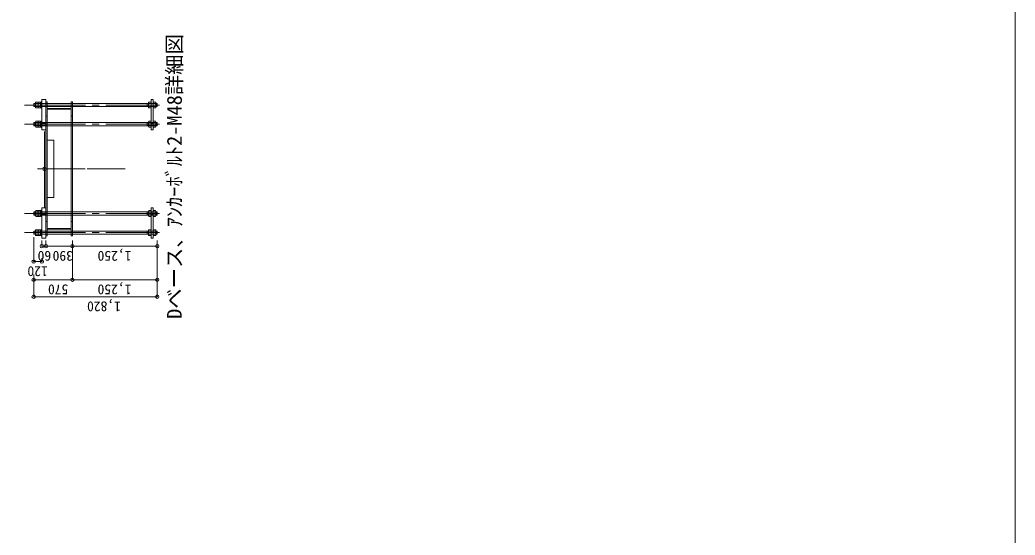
# Model space of a CAD drawing. Units: millimetres on the paper, enlarged 150 times, with parts at other scales. Extents: x -30700 to 29919, y -306531 to 293469.
# Drawn here: x 7926 to 29919, y -10275 to 1117 of the extents above; entities that cross this region are included whole.
import ezdxf
from ezdxf.enums import TextEntityAlignment as Align

# ---------------------------------------------------------------- set-up
doc = ezdxf.new("R2010")
doc.units = ezdxf.units.MM
doc.header["$LTSCALE"] = 150
doc.header["$PDMODE"] = 32
doc.header["$PDSIZE"] = 75
doc.linetypes.add('CHAIN1', pattern=[8, 5, -1, 1, -1])
doc.linetypes.add('CHAIN2', pattern=[12, 9, -1, 1, -1])
doc.layers.add('0-0', color=7, linetype='Continuous', lineweight=18)
doc.layers.add('2-0', color=7, linetype='Continuous', lineweight=18)
doc.styles.add('ＭＳ ゴシック', font='')
doc.styles.get('ＭＳ ゴシック').set_extended_font_data('MS Gothic')

msp = doc.modelspace()

# ---------------------------------------------------------------- linework, layer by layer
at = {"layer": '0-0'}
msp.add_lwpolyline([(-591.6, 20292.6), (29918.9, 20292.6), (29918.9, -21666.9)], dxfattribs=at)
at = {"layer": '2-0'}
for p, q in [((8410.7, -641), (8500.7, -641)), ((8500.7, -641), (8500.7, -1314.5)), ((10826.2, -641), (10826.2, -1314.5)), ((10826.2, -641), (10874.2, -641)), ((10874.2, -641), (10874.2, -1314.5)), ((8500.7, -691.4), (8500.7, -2176.3)), ((8500.7, -691.4), (8529.2, -691.4)), ((8529.2, -691.4), (8529.2, -844.1)), ((8529.2, -844.1), (9057.2, -844.1)), ((8529.2, -856.8), (8529.2, -1009.6)), ((8529.2, -856.8), (9057.2, -856.8)), ((9057.2, -691.4), (9057.2, -844.1)), ((9057.2, -691.4), (9085.7, -691.4)), ((9085.7, -3661.2), (9085.7, -691.4)), ((8500.7, -1009.6), (8529.2, -1009.6)), ((8529.2, -1009.6), (8529.2, -2176.3)), ((9057.2, -1009.6), (9057.2, -1110.4)), ((8410.7, -1181.9), (8500.7, -1181.9)), ((9057.2, -3343), (9057.2, -1110.4)), ((10826.2, -1181.9), (10874.2, -1181.9)), ((10826.2, -1314.5), (10874.2, -1314.5)), ((8467.7, -1349), (8467.7, -2176.3)), ((8529.2, -1542), (8679.2, -1542)), ((8679.2, -2810.6), (8679.2, -1542)), ((8467.7, -3038.1), (8467.7, -2176.3)), ((9057.2, -2176.3), (8467.7, -2176.3)), ((8500.7, -3661.2), (8500.7, -2176.3)), ((8529.2, -3343), (8529.2, -2176.3)), ((8529.2, -2810.6), (8679.2, -2810.6)), ((8500.7, -3711.6), (8500.7, -3038.1)), ((10874.2, -3711.6), (10874.2, -3038.1)), ((8410.7, -3170.7), (8500.7, -3170.7)), ((10826.2, -3170.7), (10874.2, -3170.7)), ((8500.7, -3343), (8529.2, -3343)), ((8529.2, -3495.7), (8529.2, -3343)), ((8529.2, -3495.7), (9057.2, -3495.7)), ((8529.2, -3661.2), (8529.2, -3508.5)), ((8529.2, -3508.5), (9057.2, -3508.5)), ((9057.2, -3661.2), (9057.2, -3508.5)), ((8410.7, -3711.6), (8500.7, -3711.6)), ((8500.7, -3661.2), (8529.2, -3661.2)), ((9057.2, -3661.2), (9085.7, -3661.2)), ((10826.2, -3711.6), (10874.2, -3711.6))]:
    msp.add_line(p, q, dxfattribs=at)
at = {"layer": '2-0', "color": 4, "linetype": 'CHAIN2', "lineweight": 9}
for p, q in [((8024.2, -765.6), (11010.7, -765.6)), ((8024.2, -1189.9), (11010.7, -1189.9)), ((8024.2, -3162.7), (11010.7, -3162.7)), ((8024.2, -3587), (11010.7, -3587))]:
    msp.add_line(p, q, dxfattribs=at)
at = {"layer": '2-0', "color": 2}
for p, q in [((8238.2, -729.6), (8230.7, -737.1)), ((8230.7, -737.1), (8230.7, -794.1)), ((8238.2, -801.6), (8230.7, -794.1)), ((8530.7, -733.7), (8234.1, -733.7)), ((8530.7, -797.6), (8234.1, -797.6)), ((8238.2, -729.6), (8238.2, -801.6)), ((8238.2, -729.6), (10953.2, -729.6)), ((8238.2, -801.6), (10953.2, -801.6)), ((8268.9, -711.6), (8275.3, -700.7)), ((8268.9, -711.6), (8268.9, -819.6)), ((8268.9, -819.6), (8275.3, -830.6)), ((8275.3, -700.7), (8325.9, -700.7)), ((8275.3, -733.1), (8325.9, -733.1)), ((8275.3, -798.1), (8325.9, -798.1)), ((8275.3, -830.6), (8325.9, -830.6)), ((8325.9, -711.6), (8332.3, -700.7)), ((8325.9, -700.7), (8325.9, -830.6)), ((8325.9, -711.6), (8325.9, -819.6)), ((8325.9, -819.6), (8332.3, -830.6)), ((8332.3, -700.7), (8382.9, -700.7)), ((8332.3, -733.1), (8382.9, -733.1)), ((8332.3, -798.1), (8382.9, -798.1)), ((8332.3, -830.6), (8382.9, -830.6)), ((8382.9, -700.7), (8382.9, -830.6)), ((8382.9, -821.8), (8382.9, -709.4)), ((8382.9, -760.9), (8398.7, -765.1)), ((8382.9, -766.1), (8398.7, -770.3)), ((8398.7, -821.8), (8382.9, -821.8)), ((8398.7, -696.6), (8398.7, -834.6)), ((8398.7, -834.6), (8410.7, -834.6)), ((8530.7, -801.6), (8530.7, -729.6)), ((8530.7, -733.7), (8538.2, -729.6)), ((8530.7, -797.6), (8538.2, -801.6)), ((10735.7, -733.7), (10728.2, -729.6)), ((10735.7, -797.6), (10728.2, -801.6)), ((10735.7, -729.6), (10735.7, -801.6)), ((10957.2, -733.7), (10735.7, -733.7)), ((10957.2, -797.6), (10735.7, -797.6)), ((10769.2, -711.6), (10775.5, -700.7)), ((10769.2, -711.6), (10769.2, -819.6)), ((10769.2, -819.6), (10775.5, -830.6)), ((10775.5, -700.7), (10826.2, -700.7)), ((10775.5, -733.1), (10826.2, -733.1)), ((10775.5, -798.1), (10826.2, -798.1)), ((10775.5, -830.6), (10826.2, -830.6)), ((10826.2, -700.7), (10826.2, -830.6)), ((10874.2, -830.6), (10874.2, -700.7)), ((10924.9, -700.7), (10874.2, -700.7)), ((10924.9, -733.1), (10874.2, -733.1)), ((10924.9, -798.1), (10874.2, -798.1)), ((10924.9, -830.6), (10874.2, -830.6)), ((10931.2, -711.6), (10924.9, -700.7)), ((10931.2, -819.6), (10924.9, -830.6)), ((10931.2, -819.6), (10931.2, -711.6)), ((10953.2, -801.6), (10953.2, -729.6)), ((10953.2, -729.6), (10960.7, -737.1)), ((10953.2, -801.6), (10960.7, -794.1)), ((10960.7, -794.1), (10960.7, -737.1)), ((8238.2, -1153.9), (8230.7, -1161.4)), ((8230.7, -1161.4), (8230.7, -1218.4)), ((8238.2, -1225.9), (8230.7, -1218.4)), ((8530.7, -1157.9), (8234.1, -1157.9)), ((8530.7, -1221.8), (8234.1, -1221.8)), ((8238.2, -1153.9), (8238.2, -1225.9)), ((8238.2, -1153.9), (10953.2, -1153.9)), ((8238.2, -1225.9), (10953.2, -1225.9)), ((8268.9, -1135.9), (8275.3, -1124.9)), ((8268.9, -1135.9), (8268.9, -1243.9)), ((8268.9, -1243.9), (8275.3, -1254.8)), ((8275.3, -1124.9), (8325.9, -1124.9)), ((8275.3, -1157.4), (8325.9, -1157.4)), ((8275.3, -1222.3), (8325.9, -1222.3)), ((8275.3, -1254.8), (8325.9, -1254.8)), ((8325.9, -1135.9), (8332.3, -1124.9)), ((8325.9, -1124.9), (8325.9, -1254.8)), ((8325.9, -1135.9), (8325.9, -1243.9)), ((8325.9, -1243.9), (8332.3, -1254.8)), ((8332.3, -1124.9), (8382.9, -1124.9)), ((8332.3, -1157.4), (8382.9, -1157.4)), ((8332.3, -1222.3), (8382.9, -1222.3)), ((8332.3, -1254.8), (8382.9, -1254.8)), ((8382.9, -1124.9), (8382.9, -1254.8)), ((8382.9, -1246.1), (8382.9, -1133.7)), ((8382.9, -1185.1), (8398.7, -1189.4)), ((8382.9, -1190.4), (8398.7, -1194.6)), ((8398.7, -1246.1), (8382.9, -1246.1)), ((8398.7, -1120.9), (8398.7, -1258.9)), ((8398.7, -1258.9), (8410.7, -1258.9)), ((8530.7, -1225.9), (8530.7, -1153.9)), ((8530.7, -1157.9), (8538.2, -1153.9)), ((8530.7, -1221.8), (8538.2, -1225.9)), ((10735.7, -1157.9), (10728.2, -1153.9)), ((10735.7, -1221.8), (10728.2, -1225.9)), ((10735.7, -1153.9), (10735.7, -1225.9)), ((10957.2, -1157.9), (10735.7, -1157.9)), ((10957.2, -1221.8), (10735.7, -1221.8)), ((10769.2, -1135.9), (10775.5, -1124.9)), ((10769.2, -1135.9), (10769.2, -1243.9)), ((10769.2, -1243.9), (10775.5, -1254.8)), ((10775.5, -1124.9), (10826.2, -1124.9)), ((10775.5, -1157.4), (10826.2, -1157.4)), ((10775.5, -1222.3), (10826.2, -1222.3)), ((10775.5, -1254.8), (10826.2, -1254.8)), ((10826.2, -1124.9), (10826.2, -1254.8)), ((10874.2, -1254.8), (10874.2, -1124.9)), ((10924.9, -1124.9), (10874.2, -1124.9)), ((10924.9, -1157.4), (10874.2, -1157.4)), ((10924.9, -1222.3), (10874.2, -1222.3)), ((10924.9, -1254.8), (10874.2, -1254.8)), ((10931.2, -1135.9), (10924.9, -1124.9)), ((10931.2, -1243.9), (10924.9, -1254.8)), ((10931.2, -1243.9), (10931.2, -1135.9)), ((10953.2, -1225.9), (10953.2, -1153.9)), ((10953.2, -1153.9), (10960.7, -1161.4)), ((10953.2, -1225.9), (10960.7, -1218.4)), ((10960.7, -1218.4), (10960.7, -1161.4)), ((8238.2, -3126.7), (8230.7, -3134.2)), ((8230.7, -3191.2), (8230.7, -3134.2)), ((8238.2, -3198.7), (8230.7, -3191.2)), ((8530.7, -3130.8), (8234.1, -3130.8)), ((8530.7, -3194.7), (8234.1, -3194.7)), ((8238.2, -3198.7), (8238.2, -3126.7)), ((8238.2, -3126.7), (10953.2, -3126.7)), ((8238.2, -3198.7), (10953.2, -3198.7)), ((8268.9, -3108.7), (8275.3, -3097.8)), ((8268.9, -3216.7), (8268.9, -3108.7)), ((8268.9, -3216.7), (8275.3, -3227.7)), ((8275.3, -3097.8), (8325.9, -3097.8)), ((8275.3, -3130.2), (8325.9, -3130.2)), ((8275.3, -3195.2), (8325.9, -3195.2)), ((8275.3, -3227.7), (8325.9, -3227.7)), ((8325.9, -3108.7), (8332.3, -3097.8)), ((8325.9, -3227.7), (8325.9, -3097.8)), ((8325.9, -3216.7), (8325.9, -3108.7)), ((8325.9, -3216.7), (8332.3, -3227.7)), ((8332.3, -3097.8), (8382.9, -3097.8)), ((8332.3, -3130.2), (8382.9, -3130.2)), ((8332.3, -3195.2), (8382.9, -3195.2)), ((8332.3, -3227.7), (8382.9, -3227.7)), ((8382.9, -3227.7), (8382.9, -3097.8)), ((8398.7, -3106.5), (8382.9, -3106.5)), ((8382.9, -3106.5), (8382.9, -3218.9)), ((8382.9, -3162.2), (8398.7, -3158)), ((8382.9, -3167.4), (8398.7, -3163.2)), ((8398.7, -3093.7), (8410.7, -3093.7)), ((8398.7, -3231.7), (8398.7, -3093.7)), ((8530.7, -3126.7), (8530.7, -3198.7)), ((8530.7, -3130.8), (8538.2, -3126.7)), ((8530.7, -3194.7), (8538.2, -3198.7)), ((10735.7, -3130.8), (10728.2, -3126.7)), ((10735.7, -3194.7), (10728.2, -3198.7)), ((10735.7, -3198.7), (10735.7, -3126.7)), ((10957.2, -3130.8), (10735.7, -3130.8)), ((10957.2, -3194.7), (10735.7, -3194.7)), ((10769.2, -3108.7), (10775.5, -3097.8)), ((10769.2, -3216.7), (10769.2, -3108.7)), ((10769.2, -3216.7), (10775.5, -3227.7)), ((10775.5, -3097.8), (10826.2, -3097.8)), ((10775.5, -3130.2), (10826.2, -3130.2)), ((10775.5, -3195.2), (10826.2, -3195.2)), ((10775.5, -3227.7), (10826.2, -3227.7)), ((10826.2, -3227.7), (10826.2, -3097.8)), ((10874.2, -3097.8), (10874.2, -3227.7)), ((10924.9, -3097.8), (10874.2, -3097.8)), ((10924.9, -3130.2), (10874.2, -3130.2)), ((10924.9, -3195.2), (10874.2, -3195.2)), ((10924.9, -3227.7), (10874.2, -3227.7)), ((10931.2, -3108.7), (10924.9, -3097.8)), ((10931.2, -3216.7), (10924.9, -3227.7)), ((10931.2, -3108.7), (10931.2, -3216.7)), ((10953.2, -3126.7), (10953.2, -3198.7)), ((10953.2, -3126.7), (10960.7, -3134.2)), ((10953.2, -3198.7), (10960.7, -3191.2)), ((10960.7, -3134.2), (10960.7, -3191.2)), ((8398.7, -3518), (8410.7, -3518)), ((8398.7, -3656), (8398.7, -3518)), ((8238.2, -3551), (8230.7, -3558.5)), ((8230.7, -3615.5), (8230.7, -3558.5)), ((8238.2, -3623), (8230.7, -3615.5)), ((8530.7, -3555), (8234.1, -3555)), ((8530.7, -3618.9), (8234.1, -3618.9)), ((8238.2, -3623), (8238.2, -3551)), ((8238.2, -3551), (10953.2, -3551)), ((8238.2, -3623), (10953.2, -3623)), ((8268.9, -3533), (8275.3, -3522)), ((8268.9, -3641), (8268.9, -3533)), ((8268.9, -3641), (8275.3, -3651.9)), ((8275.3, -3522), (8325.9, -3522)), ((8275.3, -3554.5), (8325.9, -3554.5)), ((8275.3, -3619.4), (8325.9, -3619.4)), ((8275.3, -3651.9), (8325.9, -3651.9)), ((8325.9, -3533), (8332.3, -3522)), ((8325.9, -3651.9), (8325.9, -3522)), ((8325.9, -3641), (8325.9, -3533)), ((8325.9, -3641), (8332.3, -3651.9)), ((8332.3, -3522), (8382.9, -3522)), ((8332.3, -3554.5), (8382.9, -3554.5)), ((8332.3, -3619.4), (8382.9, -3619.4)), ((8332.3, -3651.9), (8382.9, -3651.9)), ((8382.9, -3651.9), (8382.9, -3522)), ((8398.7, -3530.8), (8382.9, -3530.8)), ((8382.9, -3530.8), (8382.9, -3643.2)), ((8382.9, -3586.5), (8398.7, -3582.2)), ((8382.9, -3591.7), (8398.7, -3587.5)), ((8530.7, -3551), (8530.7, -3623)), ((8530.7, -3555), (8538.2, -3551)), ((8530.7, -3618.9), (8538.2, -3623)), ((10735.7, -3555), (10728.2, -3551)), ((10735.7, -3618.9), (10728.2, -3623)), ((10735.7, -3623), (10735.7, -3551)), ((10957.2, -3555), (10735.7, -3555)), ((10957.2, -3618.9), (10735.7, -3618.9)), ((10769.2, -3533), (10775.5, -3522)), ((10769.2, -3641), (10769.2, -3533)), ((10769.2, -3641), (10775.5, -3651.9)), ((10775.5, -3522), (10826.2, -3522)), ((10775.5, -3554.5), (10826.2, -3554.5)), ((10775.5, -3619.4), (10826.2, -3619.4)), ((10775.5, -3651.9), (10826.2, -3651.9)), ((10826.2, -3651.9), (10826.2, -3522)), ((10874.2, -3522), (10874.2, -3651.9)), ((10924.9, -3522), (10874.2, -3522)), ((10924.9, -3554.5), (10874.2, -3554.5)), ((10924.9, -3619.4), (10874.2, -3619.4)), ((10924.9, -3651.9), (10874.2, -3651.9)), ((10931.2, -3533), (10924.9, -3522)), ((10931.2, -3641), (10924.9, -3651.9)), ((10931.2, -3533), (10931.2, -3641)), ((10953.2, -3551), (10953.2, -3623)), ((10953.2, -3551), (10960.7, -3558.5)), ((10953.2, -3623), (10960.7, -3615.5)), ((10960.7, -3558.5), (10960.7, -3615.5))]:
    msp.add_line(p, q, dxfattribs=at)
at = {"layer": '2-0', "color": 4, "linetype": 'CHAIN1', "lineweight": 9}
for p, q in [((8318.4, -2176.3), (10254.7, -2176.3)), ((8514.2, -2176.3), (10089.7, -2176.3))]:
    msp.add_line(p, q, dxfattribs=at)
at = {"layer": '2-0', "color": 4, "lineweight": 9}
for p, q in [((8230.7, -4226.3), (8230.7, -3689.8)), ((8410.7, -3886.7), (8410.7, -3759.1)), ((8500.7, -3886.7), (8500.7, -3759.1)), ((9085.7, -3886.7), (9085.7, -3759.1)), ((10960.7, -3886.7), (9085.7, -3886.7)), ((9085.7, -4627.8), (9085.7, -3886.7)), ((10960.7, -3886.7), (10960.7, -3759.1)), ((10960.7, -4627.8), (10960.7, -3886.7)), ((8410.7, -4226.3), (8410.7, -4149.5)), ((8410.7, -4226.3), (8230.7, -4226.3)), ((8230.7, -4627.8), (8230.7, -4510.6)), ((9085.7, -4627.8), (8230.7, -4627.8)), ((8230.7, -5003.1), (8230.7, -4627.8)), ((10960.7, -4627.8), (9085.7, -4627.8)), ((10960.7, -5003.1), (10960.7, -4627.8)), ((10960.7, -5003.1), (8230.7, -5003.1))]:
    msp.add_line(p, q, dxfattribs=at)
at = {"layer": '2-0'}
for points in [[(8410.7, -641), (8410.7, -1314.5), (8500.7, -1314.5)], [(9057.2, -856.8), (9057.2, -1009.6), (9085.7, -1009.6)], [(8410.7, -3711.6), (8410.7, -3038.1), (8500.7, -3038.1)], [(10826.2, -3711.6), (10826.2, -3038.1), (10874.2, -3038.1)], [(9057.2, -3495.7), (9057.2, -3343), (9085.7, -3343)]]:
    msp.add_lwpolyline(points, dxfattribs=at)
at = {"layer": '2-0', "color": 2}
for points in [[(8382.9, -709.4), (8398.7, -709.4), (8398.7, -821.8)], [(8398.7, -696.6), (8410.7, -696.6), (8410.7, -834.6)], [(8382.9, -1133.7), (8398.7, -1133.7), (8398.7, -1246.1)], [(8398.7, -1120.9), (8410.7, -1120.9), (8410.7, -1258.9)], [(8382.9, -3218.9), (8398.7, -3218.9), (8398.7, -3106.5)], [(8398.7, -3231.7), (8410.7, -3231.7), (8410.7, -3093.7)], [(8398.7, -3656), (8410.7, -3656), (8410.7, -3518)], [(8382.9, -3643.2), (8398.7, -3643.2), (8398.7, -3530.8)]]:
    msp.add_lwpolyline(points, dxfattribs=at)
at = {"layer": '2-0', "color": 4, "lineweight": 9}
msp.add_lwpolyline([(9085.7, -3886.7), (8500.7, -3886.7), (8410.7, -3886.7)], dxfattribs=at)
at = {"layer": '2-0', "color": 2}
for centre, radius, start, end in [((8299, -716.9), 28.8, 145.616, 214.38399), ((8377.7, -765.6), 107.5, 162.41199, 197.588), ((8299, -814.3), 28.8, 145.616, 214.38399), ((8356, -716.9), 28.8, 145.616, 214.38399), ((8434.7, -765.6), 107.5, 162.41199, 197.588), ((8356, -814.3), 28.8, 145.616, 214.38399), ((10799.2, -716.9), 28.8, 145.616, 214.38399), ((10878, -765.6), 107.5, 162.41199, 197.588), ((10799.2, -814.3), 28.8, 145.616, 214.38399), ((10901.1, -716.9), 28.8, 325.616, 34.38399), ((10901.1, -814.3), 28.8, 325.616, 34.38399), ((10822.4, -765.6), 107.5, 342.41199, 17.588), ((8299, -1141.2), 28.8, 145.616, 214.38399), ((8377.7, -1189.9), 107.5, 162.41199, 197.588), ((8299, -1238.6), 28.8, 145.616, 214.38399), ((8356, -1141.2), 28.8, 145.616, 214.38399), ((8434.7, -1189.9), 107.5, 162.41199, 197.588), ((8356, -1238.6), 28.8, 145.616, 214.38399), ((10799.2, -1141.2), 28.8, 145.616, 214.38399), ((10878, -1189.9), 107.5, 162.41199, 197.588), ((10799.2, -1238.6), 28.8, 145.616, 214.38399), ((10901.1, -1141.2), 28.8, 325.616, 34.38399), ((10901.1, -1238.6), 28.8, 325.616, 34.38399), ((10822.4, -1189.9), 107.5, 342.41199, 17.588), ((8299, -3114), 28.8, 145.616, 214.38399), ((8377.7, -3162.7), 107.5, 162.41199, 197.588), ((8299, -3211.4), 28.8, 145.616, 214.38399), ((8356, -3114), 28.8, 145.616, 214.38399), ((8434.7, -3162.7), 107.5, 162.41199, 197.588), ((8356, -3211.4), 28.8, 145.616, 214.38399), ((10799.2, -3114), 28.8, 145.616, 214.38399), ((10878, -3162.7), 107.5, 162.41199, 197.588), ((10799.2, -3211.4), 28.8, 145.616, 214.38399), ((10901.1, -3114), 28.8, 325.616, 34.38399), ((10901.1, -3211.4), 28.8, 325.616, 34.38399), ((10822.4, -3162.7), 107.5, 342.41199, 17.588), ((8299, -3538.3), 28.8, 145.616, 214.38399), ((8377.7, -3587), 107.5, 162.41199, 197.588), ((8299, -3635.7), 28.8, 145.616, 214.38399), ((8356, -3538.3), 28.8, 145.616, 214.38399), ((8434.7, -3587), 107.5, 162.41199, 197.588), ((8356, -3635.7), 28.8, 145.616, 214.38399), ((10799.2, -3538.3), 28.8, 145.616, 214.38399), ((10878, -3587), 107.5, 162.41199, 197.588), ((10799.2, -3635.7), 28.8, 145.616, 214.38399), ((10901.1, -3538.3), 28.8, 325.616, 34.38399), ((10901.1, -3635.7), 28.8, 325.616, 34.38399), ((10822.4, -3587), 107.5, 342.41199, 17.588)]:
    msp.add_arc(centre, radius, start, end, dxfattribs=at)
at = {"layer": '2-0'}
msp.add_point((8467.7, -2176.3), dxfattribs=at)
at = {"layer": '2-0', "color": 4}
for p in [(8410.7, -3886.7), (8500.7, -3886.7), (9085.7, -3886.7), (10960.7, -3886.7), (8230.7, -4226.3), (8410.7, -4226.3), (8230.7, -4627.8), (9085.7, -4627.8), (10960.7, -4627.8), (8230.7, -5003.1), (10960.7, -5003.1)]:
    msp.add_point(p, dxfattribs=at)

# ---------------------------------------------------------------- texts
at = {"layer": '2-0', "style": 'ＭＳ ゴシック'}
for s, height, rotation, p in [('Dベース、ｱﾝｶｰﾎﾞﾙﾄ2-M48詳細図', 329.9, 90, (11603.3, -5493.6)), ('1,250', 219.9, 180, (10390.5, -3928.4)), ('60', 219.9, 180, (8616.7, -3928.4)), ('390', 219.9, 180, (9097.7, -3928.4)), ('120', 219.9, 180, (8540.9, -4268)), ('570', 219.9, 180, (8995.7, -4669.4)), ('1,250', 219.9, 180, (10390.5, -4669.4)), ('1,820', 219.9, 180, (10158.2, -5044.7))]:
    msp.add_text(s, height=height, rotation=rotation, dxfattribs=at).set_placement(p, align=Align.BOTTOM_LEFT)

doc.saveas('drawing.dxf')
